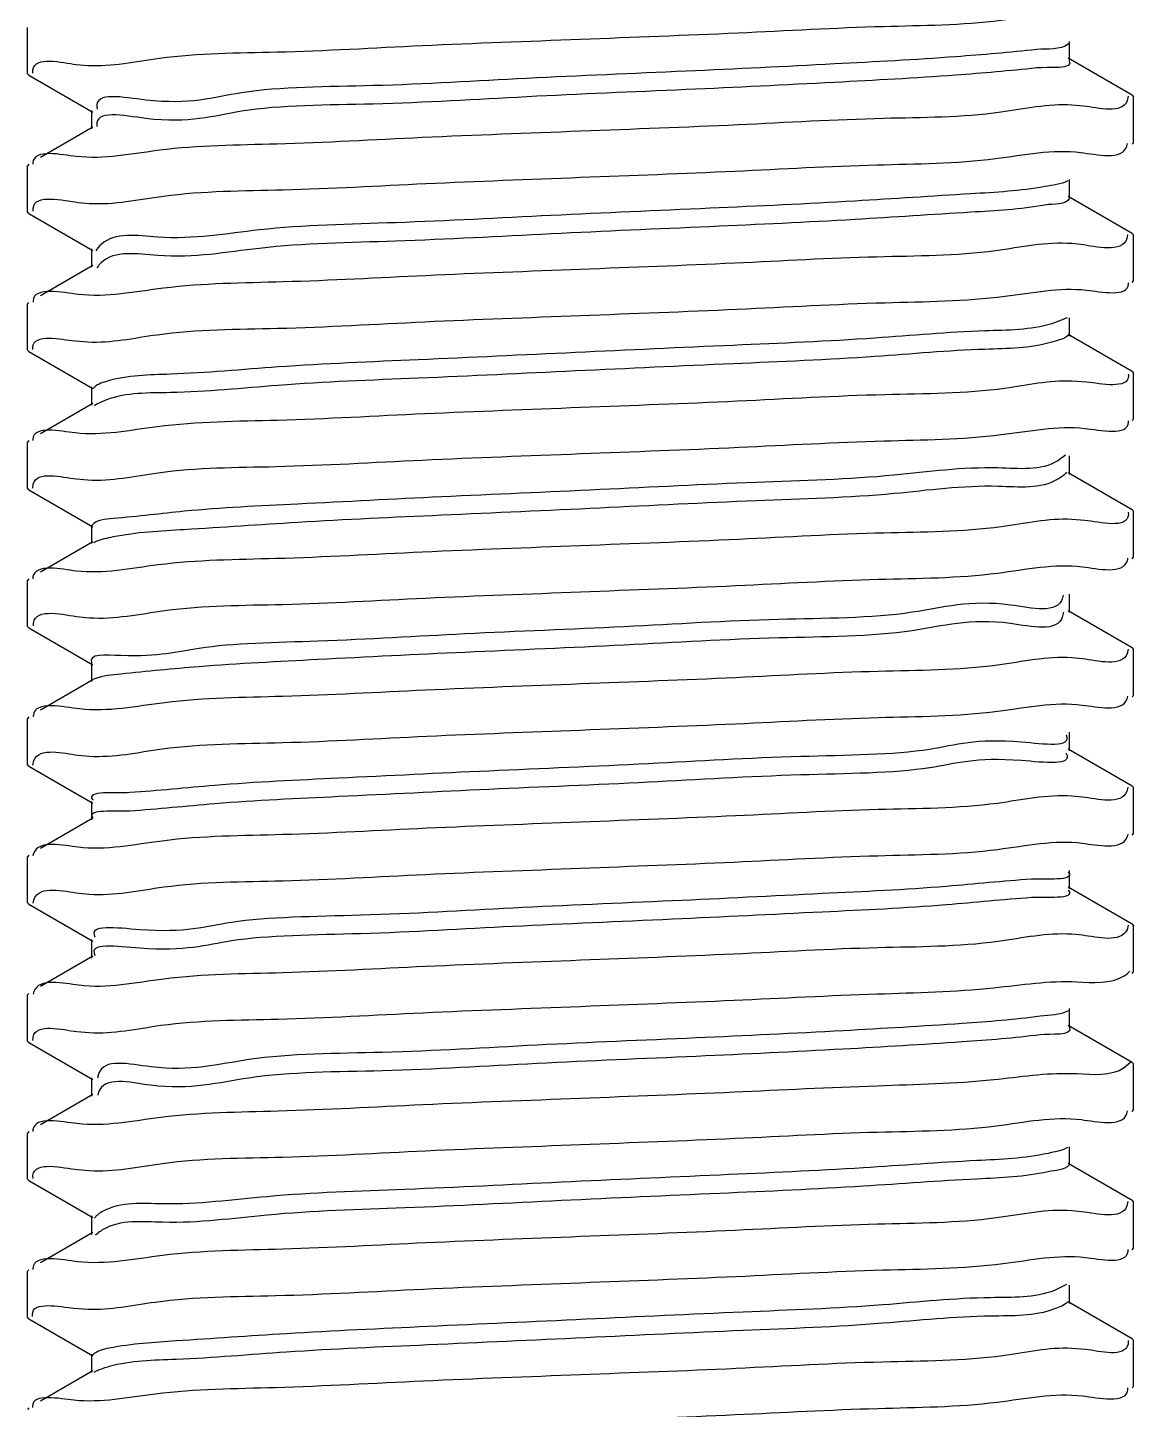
# Model space of a CAD drawing. Extents: x -452079 to 117456, y 3902 to 836955.
# Drawn here: x -256828.6 to -256748.8, y 689417.2 to 689516.9 of the extents above; entities that cross this region are included whole.
import ezdxf

# ---------------------------------------------------------------- set-up
doc = ezdxf.new("R2010")
doc.units = 0
doc.header["$LTSCALE"] = 1000
doc.header["$MEASUREMENT"] = 0
doc.layers.add('总说明', color=2, linetype='Continuous')

msp = doc.modelspace()

# ---------------------------------------------------------------- linework, layer by layer
at = {"layer": '总说明', "color": 133, "linetype": 'Continuous'}
for p, q in [((-256828.574, 689513.583), (-256828.574, 689516.906)), ((-256753.42, 689514.58), (-256753.42, 689515.909)), ((-256825.062, 689514.254), (-256824.23, 689514.182)), ((-256748.909, 689512.03), (-256753.526, 689514.703)), ((-256828.48, 689513.474), (-256828.574, 689513.583)), ((-256828.48, 689513.474), (-256823.863, 689510.801)), ((-256828.2, 689513.62), (-256828.198, 689513.85)), ((-256752.411, 689511.242), (-256753.256, 689511.319)), ((-256749.182, 689511.951), (-256749.252, 689511.633)), ((-256748.909, 689512.03), (-256748.815, 689511.921)), ((-256748.815, 689508.598), (-256748.815, 689511.921)), ((-256823.969, 689510.924), (-256823.969, 689509.595)), ((-256823.862, 689509.718), (-256827.642, 689507.53)), ((-256823.581, 689509.831), (-256823.572, 689509.771)), ((-256748.909, 689508.489), (-256748.815, 689508.597)), ((-256828.48, 689507.045), (-256828.574, 689506.936)), ((-256828.574, 689503.613), (-256828.574, 689506.936)), ((-256753.42, 689504.61), (-256753.42, 689505.939)), ((-256824.921, 689504.297), (-256824.13, 689504.226)), ((-256748.909, 689502.06), (-256753.526, 689504.733)), ((-256828.48, 689503.504), (-256828.574, 689503.612)), ((-256828.48, 689503.504), (-256823.863, 689500.831)), ((-256828.179, 689503.652), (-256828.179, 689503.874)), ((-256752.61, 689501.253), (-256753.261, 689501.32)), ((-256749.229, 689501.981), (-256749.286, 689501.681)), ((-256748.909, 689502.06), (-256748.815, 689501.951)), ((-256748.815, 689498.628), (-256748.815, 689501.951)), ((-256823.969, 689500.954), (-256823.969, 689499.625)), ((-256823.862, 689499.748), (-256827.642, 689497.56)), ((-256823.474, 689499.728), (-256823.59, 689499.571)), ((-256823.442, 689499.766), (-256823.474, 689499.728)), ((-256748.909, 689498.519), (-256748.815, 689498.628)), ((-256828.48, 689497.076), (-256828.574, 689496.966)), ((-256828.574, 689493.643), (-256828.574, 689496.966)), ((-256753.601, 689495.965), (-256754.686, 689495.543)), ((-256753.42, 689494.64), (-256753.42, 689495.969)), ((-256825.152, 689494.305), (-256824.232, 689494.23)), ((-256748.909, 689492.091), (-256753.526, 689494.763)), ((-256828.48, 689493.534), (-256828.574, 689493.643)), ((-256828.48, 689493.534), (-256823.863, 689490.861)), ((-256752.188, 689491.324), (-256753.253, 689491.402)), ((-256748.909, 689492.091), (-256748.815, 689491.981)), ((-256748.815, 689488.658), (-256748.815, 689491.981)), ((-256823.969, 689490.984), (-256823.969, 689489.655)), ((-256823.862, 689489.778), (-256827.642, 689487.591)), ((-256823.588, 689489.728), (-256823.75, 689489.625)), ((-256823.532, 689489.76), (-256823.588, 689489.728)), ((-256748.909, 689488.549), (-256748.815, 689488.658)), ((-256828.48, 689487.106), (-256828.574, 689486.997)), ((-256828.574, 689483.673), (-256828.574, 689486.996)), ((-256753.718, 689486.059), (-256754.261, 689485.652)), ((-256753.42, 689484.67), (-256753.42, 689485.999)), ((-256825.071, 689484.343), (-256824.231, 689484.269)), ((-256748.909, 689482.121), (-256753.526, 689484.793)), ((-256828.48, 689483.564), (-256828.574, 689483.673)), ((-256828.48, 689483.564), (-256823.863, 689480.891)), ((-256828.203, 689483.682), (-256828.177, 689483.956)), ((-256752.305, 689481.343), (-256753.256, 689481.419)), ((-256749.185, 689481.955), (-256749.174, 689481.758)), ((-256748.909, 689482.121), (-256748.815, 689482.012)), ((-256748.815, 689478.688), (-256748.815, 689482.011)), ((-256823.969, 689481.014), (-256823.969, 689479.685)), ((-256823.862, 689479.809), (-256827.642, 689477.621)), ((-256823.673, 689479.813), (-256823.827, 689479.743)), ((-256748.909, 689478.579), (-256748.815, 689478.688)), ((-256828.48, 689477.136), (-256828.574, 689477.026)), ((-256828.574, 689473.703), (-256828.574, 689477.026)), ((-256753.877, 689475.96), (-256753.922, 689475.761)), ((-256753.42, 689474.7), (-256753.42, 689476.03)), ((-256824.832, 689474.396), (-256824.129, 689474.329)), ((-256753.865, 689474.736), (-256753.922, 689474.432)), ((-256748.909, 689472.151), (-256753.526, 689474.824)), ((-256828.48, 689473.594), (-256828.574, 689473.703)), ((-256828.48, 689473.594), (-256823.863, 689470.921)), ((-256828.163, 689473.734), (-256828.158, 689473.966)), ((-256752.48, 689471.356), (-256753.258, 689471.431)), ((-256749.192, 689472.069), (-256749.254, 689471.758)), ((-256748.909, 689472.151), (-256748.815, 689472.042)), ((-256748.815, 689468.718), (-256748.815, 689472.042)), ((-256823.969, 689471.045), (-256823.969, 689469.715)), ((-256823.862, 689469.839), (-256827.642, 689467.651)), ((-256823.738, 689469.925), (-256823.877, 689469.864)), ((-256748.909, 689468.609), (-256748.815, 689468.717)), ((-256828.48, 689467.166), (-256828.574, 689467.056)), ((-256828.574, 689463.733), (-256828.574, 689467.057)), ((-256753.42, 689464.73), (-256753.42, 689466.06)), ((-256824.932, 689464.417), (-256824.131, 689464.341)), ((-256748.909, 689462.181), (-256753.526, 689464.854)), ((-256828.48, 689463.624), (-256828.574, 689463.733)), ((-256828.48, 689463.624), (-256823.863, 689460.951)), ((-256828.207, 689463.695), (-256828.128, 689464.02)), ((-256752.506, 689461.384), (-256753.259, 689461.457)), ((-256749.206, 689462.113), (-256749.282, 689461.794)), ((-256748.909, 689462.181), (-256748.815, 689462.071)), ((-256748.815, 689458.748), (-256748.815, 689462.072)), ((-256823.969, 689461.075), (-256823.969, 689459.745)), ((-256823.862, 689459.869), (-256827.642, 689457.681)), ((-256748.909, 689458.639), (-256748.815, 689458.749)), ((-256828.48, 689457.196), (-256828.574, 689457.086)), ((-256828.574, 689453.763), (-256828.574, 689457.087)), ((-256753.42, 689454.76), (-256753.42, 689456.09)), ((-256824.878, 689454.452), (-256824.13, 689454.379)), ((-256748.909, 689452.211), (-256753.526, 689454.884)), ((-256828.48, 689453.654), (-256828.574, 689453.764)), ((-256828.48, 689453.654), (-256823.863, 689450.981)), ((-256828.18, 689453.723), (-256828.105, 689454.04)), ((-256752.495, 689451.415), (-256753.258, 689451.488)), ((-256749.179, 689452.152), (-256749.273, 689451.817)), ((-256748.909, 689452.211), (-256748.815, 689452.102)), ((-256748.815, 689448.778), (-256748.815, 689452.102)), ((-256823.969, 689451.105), (-256823.969, 689449.775)), ((-256823.862, 689449.899), (-256827.642, 689447.711)), ((-256748.909, 689448.669), (-256748.815, 689448.778)), ((-256828.48, 689447.226), (-256828.574, 689447.118)), ((-256828.574, 689443.793), (-256828.574, 689447.117)), ((-256753.42, 689444.79), (-256753.42, 689446.12)), ((-256825.016, 689444.469), (-256824.132, 689444.391)), ((-256748.909, 689442.241), (-256753.526, 689444.914)), ((-256828.48, 689443.684), (-256828.574, 689443.793)), ((-256828.48, 689443.684), (-256823.863, 689441.011)), ((-256828.195, 689443.813), (-256828.18, 689444.069)), ((-256748.991, 689442.254), (-256749.471, 689441.843)), ((-256748.909, 689442.241), (-256748.815, 689442.132)), ((-256748.815, 689438.808), (-256748.815, 689442.132)), ((-256823.969, 689441.135), (-256823.969, 689439.805)), ((-256752.896, 689441.408), (-256753.272, 689441.423)), ((-256823.862, 689439.929), (-256827.642, 689437.741)), ((-256823.481, 689440.013), (-256823.511, 689439.872)), ((-256748.909, 689438.699), (-256748.815, 689438.808)), ((-256828.48, 689437.256), (-256828.574, 689437.147)), ((-256828.574, 689433.824), (-256828.574, 689437.147)), ((-256753.42, 689434.82), (-256753.42, 689436.15)), ((-256824.966, 689434.504), (-256824.131, 689434.431)), ((-256748.909, 689432.271), (-256753.526, 689434.944)), ((-256828.48, 689433.714), (-256828.574, 689433.823)), ((-256828.48, 689433.714), (-256823.863, 689431.041)), ((-256828.186, 689433.866), (-256828.19, 689434.084)), ((-256752.567, 689431.468), (-256753.26, 689431.537)), ((-256749.223, 689432.194), (-256749.285, 689431.889)), ((-256748.909, 689432.271), (-256748.815, 689432.161)), ((-256748.815, 689428.839), (-256748.815, 689432.162)), ((-256823.969, 689431.165), (-256823.969, 689429.836)), ((-256823.862, 689429.959), (-256827.642, 689427.771)), ((-256823.522, 689429.906), (-256823.67, 689429.772)), ((-256823.477, 689429.942), (-256823.522, 689429.906)), ((-256748.909, 689428.729), (-256748.815, 689428.838)), ((-256828.48, 689427.286), (-256828.574, 689427.176)), ((-256828.574, 689423.854), (-256828.574, 689427.177)), ((-256753.64, 689426.211), (-256754.497, 689425.787)), ((-256753.42, 689424.851), (-256753.42, 689426.18)), ((-256825.233, 689424.508), (-256824.233, 689424.435)), ((-256748.909, 689422.301), (-256753.526, 689424.974)), ((-256828.48, 689423.744), (-256828.574, 689423.854)), ((-256828.48, 689423.744), (-256823.863, 689421.072)), ((-256752.27, 689421.526), (-256753.254, 689421.607)), ((-256749.184, 689422.169), (-256749.198, 689421.914)), ((-256748.909, 689422.301), (-256748.815, 689422.192)), ((-256748.815, 689418.869), (-256748.815, 689422.192)), ((-256823.969, 689421.195), (-256823.969, 689419.866)), ((-256823.862, 689419.989), (-256827.642, 689417.801)), ((-256823.628, 689419.957), (-256823.789, 689419.871)), ((-256823.566, 689419.986), (-256823.628, 689419.957)), ((-256748.909, 689418.759), (-256748.815, 689418.869)), ((-256828.48, 689417.316), (-256828.574, 689417.207))]:
    msp.add_line(p, q, dxfattribs=at)
for points, start_tangent, end_tangent in [([(-256788.694, 689516.075), (-256777.322, 689516.534), (-256766.828, 689516.996), (-256758.375, 689517.446), (-256752.411, 689517.889)], (0.999209, 0.039757), (0.99242, -0.122892)), ([(-256824.23, 689514.182), (-256819.051, 689514.703), (-256810.596, 689515.153), (-256800.106, 689515.615), (-256788.694, 689516.075)], (0.998309, -0.058136), (0.999209, 0.039757)), ([(-256755.787, 689515.325), (-256761.636, 689514.804), (-256770.371, 689514.283), (-256781.061, 689513.763), (-256792.565, 689513.242), (-256803.656, 689512.722), (-256813.151, 689512.201), (-256820.037, 689511.681), (-256823.581, 689511.16), (-256823.556, 689511.026)], (-0.994588, -0.103898), (0.239806, -0.970821)), ([(-256753.484, 689515.732), (-256755.787, 689515.325)], (-0.786104, -0.618095), (-0.994588, -0.103898)), ([(-256828.198, 689513.85), (-256825.062, 689514.254)], (0.132032, 0.991245), (0.993652, -0.112497)), ([(-256753.465, 689514.539), (-256753.448, 689514.516), (-256755.787, 689513.995)], (0.669595, -0.742726), (-0.994588, -0.103898)), ([(-256755.787, 689513.995), (-256761.636, 689513.475), (-256770.371, 689512.954), (-256781.061, 689512.433), (-256792.565, 689511.913), (-256803.656, 689511.392), (-256813.151, 689510.872), (-256820.037, 689510.351), (-256823.581, 689509.831)], (-0.994588, -0.103898), (0.113806, -0.993503)), ([(-256753.256, 689511.319), (-256758.375, 689510.799), (-256766.828, 689510.35), (-256777.322, 689509.888), (-256788.694, 689509.429)], (-0.9983, 0.058283), (-0.999209, -0.039757)), ([(-256749.252, 689511.633), (-256752.411, 689511.242)], (-0.355566, -0.934651), (-0.99242, 0.122892)), ([(-256788.694, 689509.429), (-256800.106, 689508.968), (-256810.596, 689508.506), (-256819.051, 689508.056), (-256825.062, 689507.607)], (-0.999209, -0.039757), (-0.993652, 0.112497)), ([(-256752.61, 689507.9), (-256749.277, 689508.356), (-256749.238, 689508.535)], (0.992126, -0.125245), (0.139935, 0.990161)), ([(-256825.062, 689507.607), (-256828.203, 689507.153), (-256828.205, 689507.054)], (-0.993652, 0.112497), (0.031185, -0.999514)), ([(-256788.694, 689506.105), (-256777.566, 689506.554), (-256767.32, 689507.003), (-256758.757, 689507.453), (-256752.61, 689507.9)], (0.999209, 0.039757), (0.992126, -0.125245)), ([(-256824.13, 689504.226), (-256818.784, 689504.749), (-256810.135, 689505.205), (-256799.846, 689505.656), (-256788.694, 689506.105)], (0.997954, -0.063933), (0.999209, 0.039757)), ([(-256755.195, 689505.434), (-256760.542, 689504.913), (-256768.892, 689504.393), (-256779.354, 689503.872), (-256790.813, 689503.351), (-256802.045, 689502.831), (-256811.854, 689502.31), (-256819.192, 689501.79), (-256823.277, 689501.269), (-256823.652, 689500.794)], (-0.98421, -0.177006), (-0.451472, -0.892285)), ([(-256753.541, 689505.844), (-256755.195, 689505.434)], (-0.887063, -0.461648), (-0.98421, -0.177006)), ([(-256828.179, 689503.874), (-256824.921, 689504.297)], (0.111783, 0.993733), (0.993416, -0.114566)), ([(-256753.425, 689504.612), (-256755.195, 689504.104)], (-0.363744, -0.931499), (-0.98421, -0.177006)), ([(-256755.195, 689504.104), (-256760.542, 689503.584), (-256768.892, 689503.063), (-256779.354, 689502.543), (-256790.813, 689502.022), (-256802.045, 689501.502), (-256811.854, 689500.981), (-256819.192, 689500.46), (-256823.277, 689499.94), (-256823.442, 689499.766)], (-0.98421, -0.177006), (-0.651665, -0.758507)), ([(-256753.261, 689501.32), (-256758.757, 689500.806), (-256767.32, 689500.356), (-256777.566, 689499.908), (-256788.694, 689499.459)], (-0.996997, 0.077446), (-0.999209, -0.039757)), ([(-256749.286, 689501.681), (-256752.61, 689501.253)], (-0.31258, -0.949891), (-0.992126, 0.125245)), ([(-256788.694, 689499.459), (-256799.846, 689499.009), (-256810.135, 689498.558), (-256818.784, 689498.102), (-256824.921, 689497.651)], (-0.999209, -0.039757), (-0.993416, 0.114566)), ([(-256752.188, 689497.971), (-256749.168, 689498.417), (-256749.17, 689498.499)], (0.994326, -0.106374), (-0.073945, 0.997262)), ([(-256824.921, 689497.651), (-256828.183, 689497.189), (-256828.184, 689497.086)], (-0.993416, 0.114566), (0.034937, -0.999389)), ([(-256788.694, 689496.136), (-256777.384, 689496.592), (-256766.733, 689497.061), (-256758.081, 689497.524), (-256752.188, 689497.971)], (0.999209, 0.039757), (0.994326, -0.106374)), ([(-256824.232, 689494.23), (-256819.222, 689494.752), (-256810.546, 689495.215), (-256799.934, 689495.682), (-256788.694, 689496.136)], (0.998726, -0.050471), (0.999209, 0.039757)), ([(-256754.686, 689495.543), (-256759.517, 689495.022), (-256767.461, 689494.502), (-256777.67, 689493.981), (-256789.055, 689493.461), (-256800.401, 689492.94), (-256810.499, 689492.42), (-256818.27, 689491.899), (-256822.887, 689491.378), (-256823.845, 689490.872)], (-0.957411, -0.288727), (-0.670959, -0.741495)), ([(-256828.206, 689493.678), (-256828.209, 689493.858), (-256825.152, 689494.305)], (-0.094964, 0.995481), (0.993727, -0.111835)), ([(-256753.498, 689494.715), (-256754.686, 689494.214)], (-0.689205, -0.724567), (-0.957411, -0.288727)), ([(-256754.686, 689494.214), (-256759.517, 689493.693), (-256767.461, 689493.172), (-256777.67, 689492.652), (-256789.055, 689492.131), (-256800.401, 689491.611), (-256810.499, 689491.09), (-256818.27, 689490.57), (-256822.887, 689490.049), (-256823.532, 689489.76)], (-0.957411, -0.288727), (-0.879872, -0.47521)), ([(-256753.253, 689491.402), (-256758.081, 689490.878), (-256766.733, 689490.414), (-256777.384, 689489.945), (-256788.694, 689489.489)], (-0.999294, 0.037557), (-0.999209, -0.039757)), ([(-256749.179, 689491.929), (-256749.168, 689491.77), (-256752.188, 689491.324)], (0.141992, -0.989868), (-0.994326, 0.106374)), ([(-256788.694, 689489.489), (-256799.934, 689489.036), (-256810.546, 689488.569), (-256819.222, 689488.106), (-256825.152, 689487.659)], (-0.999209, -0.039757), (-0.993727, 0.111835)), ([(-256752.305, 689487.989), (-256749.173, 689488.445), (-256749.177, 689488.527)], (0.994048, -0.108942), (-0.082845, 0.996562)), ([(-256825.152, 689487.659), (-256828.209, 689487.211), (-256828.211, 689487.113)], (-0.993727, 0.111835), (0.02589, -0.999665)), ([(-256788.694, 689486.166), (-256777.28, 689486.626), (-256766.807, 689487.087), (-256758.344, 689487.538), (-256752.305, 689487.989)], (0.999209, 0.039757), (0.994048, -0.108942)), ([(-256824.231, 689484.269), (-256819.167, 689484.786), (-256810.669, 689485.24), (-256800.096, 689485.706), (-256788.694, 689486.166)], (0.998325, -0.057854), (0.999209, 0.039757)), ([(-256754.261, 689485.652), (-256758.565, 689485.132), (-256766.084, 689484.611), (-256776.014, 689484.09), (-256787.296, 689483.57), (-256798.728, 689483.049), (-256809.089, 689482.529), (-256817.275, 689482.008), (-256822.413, 689481.488), (-256823.939, 689480.99)], (-0.856437, -0.516251), (-0.630768, -0.775971)), ([(-256828.177, 689483.956), (-256825.071, 689484.343)], (0.237949, 0.971278), (0.993059, -0.117621)), ([(-256754.261, 689484.323), (-256758.565, 689483.802), (-256766.084, 689483.282), (-256776.014, 689482.761), (-256787.296, 689482.241), (-256798.728, 689481.72), (-256809.089, 689481.199), (-256817.275, 689480.679), (-256822.413, 689480.158), (-256823.673, 689479.813)], (-0.856437, -0.516251), (-0.929368, -0.369155)), ([(-256753.644, 689484.82), (-256754.261, 689484.323)], (-0.556222, -0.831033), (-0.856437, -0.516251)), ([(-256753.256, 689481.419), (-256758.344, 689480.891), (-256766.807, 689480.441), (-256777.28, 689479.98), (-256788.694, 689479.519)], (-0.998787, 0.04923), (-0.999209, -0.039757)), ([(-256749.174, 689481.758), (-256752.305, 689481.343)], (-0.055493, -0.998459), (-0.994048, 0.108942)), ([(-256788.694, 689479.519), (-256800.096, 689479.059), (-256810.669, 689478.593), (-256819.167, 689478.139), (-256825.071, 689477.697)], (-0.999209, -0.039757), (-0.993059, 0.117621)), ([(-256752.48, 689478.003), (-256749.237, 689478.457), (-256749.202, 689478.621)], (0.992247, -0.124283), (0.143661, 0.989627)), ([(-256825.071, 689477.697), (-256828.19, 689477.247), (-256828.202, 689477.123)], (-0.993059, 0.117621), (-0.046485, -0.998919)), ([(-256788.694, 689476.196), (-256777.495, 689476.647), (-256767.195, 689477.099), (-256758.604, 689477.552), (-256752.48, 689478.003)], (0.999209, 0.039757), (0.992247, -0.124283)), ([(-256753.922, 689475.761), (-256757.688, 689475.241), (-256764.762, 689474.72), (-256774.389, 689474.2), (-256785.541, 689473.679), (-256797.03, 689473.158), (-256807.629, 689472.638), (-256816.209, 689472.117), (-256821.854, 689471.597), (-256823.962, 689471.076), (-256823.952, 689471.056)], (-0.293211, -0.956048), (0.552759, -0.833341)), ([(-256824.129, 689474.329), (-256818.68, 689474.845), (-256810.164, 689475.294), (-256799.884, 689475.744), (-256788.694, 689476.196)], (0.997447, -0.071408), (0.999209, 0.039757)), ([(-256828.158, 689473.966), (-256824.832, 689474.396)], (0.135235, 0.990814), (0.993101, -0.117261)), ([(-256753.922, 689474.432), (-256757.688, 689473.911), (-256764.762, 689473.391), (-256774.389, 689472.87), (-256785.541, 689472.35), (-256797.03, 689471.829), (-256807.629, 689471.309), (-256816.209, 689470.788), (-256821.854, 689470.267), (-256823.738, 689469.925)], (-0.293211, -0.956048), (-0.942785, -0.333401)), ([(-256753.258, 689471.431), (-256758.604, 689470.906), (-256767.195, 689470.453), (-256777.495, 689470.001), (-256788.694, 689469.549)], (-0.997769, 0.066766), (-0.999209, -0.039757)), ([(-256749.254, 689471.758), (-256752.48, 689471.356)], (-0.333867, -0.94262), (-0.992247, 0.124283)), ([(-256788.694, 689469.549), (-256799.884, 689469.098), (-256810.164, 689468.647), (-256818.68, 689468.199), (-256824.832, 689467.749)], (-0.999209, -0.039757), (-0.993101, 0.117261)), ([(-256824.832, 689467.749), (-256828.162, 689467.285), (-256828.166, 689467.169)], (-0.993101, 0.117261), (0.011785, -0.999931)), ([(-256752.506, 689468.03), (-256749.268, 689468.479), (-256749.22, 689468.665)], (0.992167, -0.12492), (0.177485, 0.984124)), ([(-256788.694, 689466.226), (-256777.504, 689466.677), (-256767.212, 689467.128), (-256758.625, 689467.581), (-256752.506, 689468.03)], (0.999209, 0.039757), (0.992167, -0.12492)), ([(-256824.131, 689464.341), (-256818.869, 689464.864), (-256810.184, 689465.323), (-256799.777, 689465.779), (-256788.694, 689466.226)], (0.997986, -0.063435), (0.999209, 0.039757)), ([(-256753.673, 689465.877), (-256753.67, 689465.871), (-256756.889, 689465.35), (-256763.5, 689464.829), (-256772.799, 689464.309), (-256783.794, 689463.788), (-256795.311, 689463.268), (-256806.122, 689462.747), (-256815.075, 689462.227), (-256821.213, 689461.706)], (0.500836, -0.865542), (-0.997973, -0.06364)), ([(-256753.673, 689465.877), (-256753.665, 689465.862)], (0.500836, -0.865542), (0.473932, -0.880562)), ([(-256828.128, 689464.02), (-256824.932, 689464.417)], (0.374136, 0.927374), (0.992231, -0.124406)), ([(-256753.67, 689464.541), (-256756.889, 689464.021), (-256763.5, 689463.5), (-256772.799, 689462.98), (-256783.794, 689462.459), (-256795.311, 689461.938), (-256806.122, 689461.418), (-256815.075, 689460.897), (-256821.213, 689460.377)], (0.489931, -0.871761), (-0.997973, -0.06364)), ([(-256753.684, 689464.566), (-256753.67, 689464.541)], (0.528539, -0.848909), (0.489931, -0.871761)), ([(-256821.213, 689461.706), (-256823.883, 689461.185), (-256823.869, 689461.169)], (-0.997973, -0.06364), (0.683987, -0.729494)), ([(-256753.259, 689461.457), (-256758.625, 689460.934), (-256767.212, 689460.482), (-256777.504, 689460.03), (-256788.694, 689459.579)], (-0.997683, 0.068033), (-0.999209, -0.039757)), ([(-256749.282, 689461.794), (-256752.506, 689461.384)], (-0.363833, -0.931464), (-0.992167, 0.12492)), ([(-256821.213, 689460.377), (-256823.881, 689459.854)], (-0.997973, -0.06364), (0.631831, -0.775106)), ([(-256788.694, 689459.579), (-256799.777, 689459.132), (-256810.184, 689458.676), (-256818.869, 689458.217), (-256824.932, 689457.77)], (-0.999209, -0.039757), (-0.992231, 0.124406)), ([(-256752.495, 689458.061), (-256749.252, 689458.513), (-256749.196, 689458.701)], (0.992184, -0.124786), (0.210751, 0.97754)), ([(-256824.932, 689457.77), (-256828.148, 689457.319), (-256828.193, 689457.144)], (-0.992231, 0.124406), (-0.177868, -0.984054)), ([(-256788.694, 689456.256), (-256777.623, 689456.702), (-256767.251, 689457.157), (-256758.579, 689457.614), (-256752.495, 689458.061)], (0.999209, 0.039757), (0.992184, -0.124786)), ([(-256756.168, 689455.459), (-256762.301, 689454.939), (-256771.249, 689454.418), (-256782.058, 689453.897), (-256793.576, 689453.377), (-256804.572, 689452.856), (-256813.875, 689452.336), (-256820.492, 689451.815), (-256823.717, 689451.295), (-256823.702, 689451.269)], (-0.997922, -0.064433), (0.525044, -0.851075)), ([(-256824.13, 689454.379), (-256818.758, 689454.901), (-256810.17, 689455.353), (-256799.882, 689455.805), (-256788.694, 689456.256)], (0.997654, -0.068454), (0.999209, 0.039757)), ([(-256753.506, 689455.982), (-256756.168, 689455.459)], (0.631786, -0.775143), (-0.997922, -0.064433)), ([(-256828.105, 689454.04), (-256824.878, 689454.452)], (0.36137, 0.932423), (0.992162, -0.124956)), ([(-256753.519, 689454.667), (-256753.504, 689454.65), (-256756.168, 689454.13)], (0.684488, -0.729024), (-0.997922, -0.064433)), ([(-256756.168, 689454.13), (-256762.301, 689453.609), (-256771.249, 689453.089), (-256782.058, 689452.568), (-256793.576, 689452.048), (-256804.572, 689451.527), (-256813.875, 689451.006), (-256820.492, 689450.486), (-256823.717, 689449.965)], (-0.997922, -0.064433), (0.485609, -0.874176)), ([(-256753.258, 689451.488), (-256758.579, 689450.967), (-256767.251, 689450.51), (-256777.623, 689450.056), (-256788.694, 689449.609)], (-0.997831, 0.065824), (-0.999209, -0.039757)), ([(-256749.273, 689451.817), (-256752.495, 689451.415)], (-0.405049, -0.914295), (-0.992184, 0.124786)), ([(-256788.694, 689449.609), (-256799.882, 689449.158), (-256810.17, 689448.707), (-256818.758, 689448.254), (-256824.878, 689447.805)], (-0.999209, -0.039757), (-0.992162, 0.124956)), ([(-256823.721, 689449.974), (-256823.717, 689449.965)], (0.470245, -0.882536), (0.485609, -0.874176)), ([(-256752.896, 689448.054), (-256749.471, 689448.49), (-256749.062, 689448.814)], (0.99851, -0.054572), (0.687338, 0.726338)), ([(-256824.878, 689447.805), (-256828.119, 689447.357), (-256828.167, 689447.17)], (-0.992162, 0.124956), (-0.175948, -0.984399)), ([(-256788.694, 689446.286), (-256777.621, 689446.732), (-256767.298, 689447.184), (-256758.885, 689447.626), (-256752.896, 689448.054)], (0.999209, 0.039757), (0.99851, -0.054572)), ([(-256824.132, 689444.391), (-256818.965, 689444.918), (-256810.507, 689445.368), (-256800.067, 689445.827), (-256788.694, 689446.286)], (0.998385, -0.05681), (0.999209, 0.039757)), ([(-256755.528, 689445.568), (-256761.167, 689445.048), (-256769.743, 689444.527), (-256780.34, 689444.007), (-256791.828, 689443.486), (-256802.982, 689442.966), (-256812.612, 689442.445), (-256819.691, 689441.924), (-256823.463, 689441.404), (-256823.525, 689441.095)], (-0.991242, -0.132057), (-0.089787, -0.995961)), ([(-256753.512, 689445.971), (-256755.528, 689445.568)], (-0.870268, -0.492578), (-0.991242, -0.132057)), ([(-256828.18, 689444.069), (-256825.016, 689444.469)], (0.193282, 0.981143), (0.99312, -0.117105)), ([(-256753.436, 689444.78), (-256753.426, 689444.76), (-256755.528, 689444.239)], (0.550203, -0.835031), (-0.991242, -0.132057)), ([(-256755.528, 689444.239), (-256761.167, 689443.718), (-256769.743, 689443.198), (-256780.34, 689442.677), (-256791.828, 689442.157), (-256802.982, 689441.636), (-256812.612, 689441.116), (-256819.691, 689440.595), (-256823.463, 689440.075), (-256823.473, 689440.044)], (-0.991242, -0.132057), (-0.280002, -0.959999)), ([(-256753.272, 689441.423), (-256758.885, 689440.979), (-256767.298, 689440.538), (-256777.621, 689440.086), (-256788.694, 689439.639)], (-0.999593, 0.028514), (-0.999209, -0.039757)), ([(-256749.471, 689441.843), (-256752.896, 689441.408)], (-0.840949, -0.541115), (-0.99851, 0.054572)), ([(-256788.694, 689439.639), (-256800.067, 689439.18), (-256810.507, 689438.721), (-256818.965, 689438.272), (-256825.016, 689437.822)], (-0.999209, -0.039757), (-0.99312, 0.117105)), ([(-256823.473, 689440.044), (-256823.481, 689440.013)], (-0.280003, -0.959999), (-0.256916, -0.966434)), ([(-256752.567, 689438.115), (-256749.275, 689438.567), (-256749.234, 689438.748)], (0.992142, -0.125117), (0.149927, 0.988697)), ([(-256825.016, 689437.822), (-256828.189, 689437.368), (-256828.197, 689437.251)], (-0.99312, 0.117105), (-0.017352, -0.999849)), ([(-256788.694, 689436.316), (-256777.54, 689436.766), (-256767.274, 689437.216), (-256758.7, 689437.667), (-256752.567, 689438.115)], (0.999209, 0.039757), (0.992142, -0.125117)), ([(-256824.131, 689434.431), (-256818.85, 689434.955), (-256810.168, 689435.414), (-256799.843, 689435.866), (-256788.694, 689436.316)], (0.998208, -0.059831), (0.999209, 0.039757)), ([(-256754.97, 689435.678), (-256760.102, 689435.157), (-256768.283, 689434.636), (-256778.642, 689434.116), (-256790.073, 689433.595), (-256801.357, 689433.075), (-256811.29, 689432.554), (-256818.813, 689432.034), (-256823.123, 689431.513), (-256823.751, 689431.007)], (-0.976307, -0.216389), (-0.584785, -0.811188)), ([(-256753.562, 689436.093), (-256754.97, 689435.678)], (-0.879139, -0.476565), (-0.976307, -0.216389)), ([(-256828.19, 689434.084), (-256824.966, 689434.504)], (0.100797, 0.994907), (0.993595, -0.113)), ([(-256753.451, 689434.846), (-256754.97, 689434.348)], (-0.63365, -0.77362), (-0.976307, -0.216389)), ([(-256754.97, 689434.348), (-256760.102, 689433.828), (-256768.283, 689433.307), (-256778.642, 689432.787), (-256790.073, 689432.266), (-256801.357, 689431.745), (-256811.29, 689431.225), (-256818.813, 689430.704), (-256823.123, 689430.184), (-256823.477, 689429.942)], (-0.976307, -0.216389), (-0.788755, -0.614707)), ([(-256753.26, 689431.537), (-256758.7, 689431.02), (-256767.274, 689430.569), (-256777.54, 689430.119), (-256788.694, 689429.669)], (-0.997279, 0.07372), (-0.999209, -0.039757)), ([(-256749.285, 689431.889), (-256752.567, 689431.468)], (-0.327188, -0.944959), (-0.992142, 0.125117)), ([(-256788.694, 689429.669), (-256799.843, 689429.22), (-256810.168, 689428.767), (-256818.85, 689428.309), (-256824.966, 689427.857)], (-0.999209, -0.039757), (-0.993595, 0.113)), ([(-256752.27, 689428.173), (-256749.189, 689428.621), (-256749.182, 689428.731)], (0.993365, -0.115006), (0.007129, 0.999975)), ([(-256824.966, 689427.857), (-256828.193, 689427.397), (-256828.193, 689427.299)], (-0.993595, 0.113), (0.0458, -0.998951)), ([(-256788.694, 689426.346), (-256777.47, 689426.799), (-256766.887, 689427.264), (-256758.222, 689427.726), (-256752.27, 689428.173)], (0.999209, 0.039757), (0.993365, -0.115006)), ([(-256824.233, 689424.435), (-256819.362, 689424.954), (-256810.701, 689425.419), (-256800.023, 689425.889), (-256788.694, 689426.346)], (0.999198, -0.040041), (0.999209, 0.039757)), ([(-256754.497, 689425.787), (-256759.108, 689425.266), (-256766.875, 689424.746), (-256776.969, 689424.225), (-256788.314, 689423.705), (-256799.7, 689423.184), (-256809.912, 689422.663), (-256817.86, 689422.143), (-256822.698, 689421.622), (-256823.892, 689421.121)], (-0.93146, -0.363843), (-0.689215, -0.724557)), ([(-256828.213, 689423.917), (-256828.228, 689424.063), (-256825.233, 689424.508)], (-0.171648, 0.985158), (0.994738, -0.102449)), ([(-256753.545, 689424.964), (-256754.497, 689424.457)], (-0.670005, -0.742357), (-0.93146, -0.363843)), ([(-256754.497, 689424.457), (-256759.108, 689423.937), (-256766.875, 689423.416), (-256776.969, 689422.896), (-256788.314, 689422.375), (-256799.7, 689421.855), (-256809.912, 689421.334), (-256817.86, 689420.813), (-256822.698, 689420.293), (-256823.566, 689419.986)], (-0.93146, -0.363843), (-0.913404, -0.407053)), ([(-256753.254, 689421.607), (-256758.222, 689421.079), (-256766.887, 689420.617), (-256777.47, 689420.152), (-256788.694, 689419.699)], (-0.998882, 0.047277), (-0.999209, -0.039757)), ([(-256749.198, 689421.914), (-256752.27, 689421.526)], (-0.19193, -0.981409), (-0.993365, 0.115006)), ([(-256788.694, 689419.699), (-256800.023, 689419.242), (-256810.701, 689418.772), (-256819.362, 689418.307), (-256825.233, 689417.861)], (-0.999209, -0.039757), (-0.994738, 0.102449)), ([(-256752.483, 689418.183), (-256749.208, 689418.646), (-256749.207, 689418.749)], (0.993391, -0.114782), (-0.034611, 0.999401)), ([(-256825.233, 689417.861), (-256828.228, 689417.416), (-256828.223, 689417.343)], (-0.994738, 0.102449), (0.104212, -0.994555)), ([(-256788.694, 689416.376), (-256777.542, 689416.826), (-256767.256, 689417.277), (-256758.63, 689417.731), (-256752.483, 689418.183)], (0.999209, 0.039757), (0.993391, -0.114782))]:
    msp.add_spline(points, degree=3, dxfattribs=dict(at, start_tangent=start_tangent, end_tangent=end_tangent))

doc.saveas('drawing.dxf')
